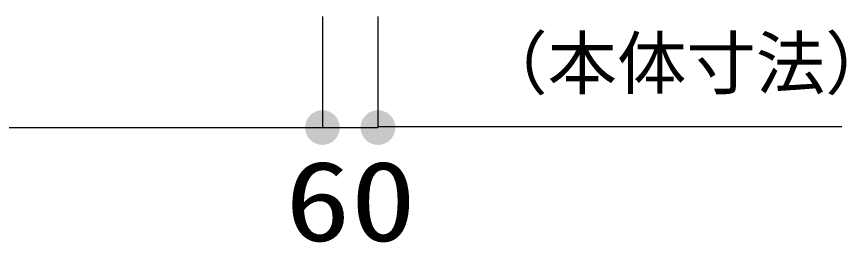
# Model space of a CAD drawing. Units: millimetres, scale not verified. Extents: x -8093 to 8093, y -5792 to 5792.
# Drawn here: x 218 to 1114, y -3675 to -3431 of the extents above; entities that cross this region are included whole.
import ezdxf
from ezdxf.enums import TextEntityAlignment as Align

# ---------------------------------------------------------------- set-up
doc = ezdxf.new("R2010")
doc.units = ezdxf.units.MM
doc.header["$LTSCALE"] = 30
doc.layers.add('0-4_00クル-フ-6寸法', color=132, linetype='Continuous', lineweight=25)
doc.styles.add('ＭＳ ゴシック', font='')
doc.styles.get('ＭＳ ゴシック').set_extended_font_data('MS Gothic')

msp = doc.modelspace()

# ---------------------------------------------------------------- linework, layer by layer
at = {"layer": '0-4_00クル-フ-6寸法', "color": 4}
for p, q in [((548.11, -3430.79), (548.11, -3550.79)), ((548.11, -3430.79), (548.11, -3550.79)), ((608.11, -3430.79), (608.11, -3550.79)), ((-351.89, -3550.79), (548.11, -3550.79)), ((548.11, -3550.79), (608.11, -3550.79)), ((608.11, -3549.72), (1109.53, -3549.72))]:
    msp.add_line(p, q, dxfattribs=at)
at = {"layer": '0-4_00クル-フ-6寸法'}
for points in [[(548.11, -3550.79), (540.13, -3533.82), (542.32, -3532.95)], [(548.11, -3550.79), (540.13, -3533.82), (542.32, -3532.95)], [(548.11, -3550.79), (542.32, -3532.95), (544.6, -3532.37)], [(548.11, -3550.79), (542.32, -3532.95), (544.6, -3532.37)], [(548.11, -3550.79), (544.6, -3532.37), (546.94, -3532.07)], [(548.11, -3550.79), (544.6, -3532.37), (546.94, -3532.07)], [(548.11, -3550.79), (546.94, -3532.07), (549.29, -3532.07)], [(548.11, -3550.79), (546.94, -3532.07), (549.29, -3532.07)], [(548.11, -3550.79), (549.29, -3532.07), (551.63, -3532.37)], [(548.11, -3550.79), (549.29, -3532.07), (551.63, -3532.37)], [(548.11, -3550.79), (551.63, -3532.37), (553.91, -3532.95)], [(548.11, -3550.79), (551.63, -3532.37), (553.91, -3532.95)], [(548.11, -3550.79), (553.91, -3532.95), (556.1, -3533.82)], [(548.11, -3550.79), (553.91, -3532.95), (556.1, -3533.82)], [(608.11, -3550.79), (600.13, -3533.82), (602.32, -3532.95)], [(608.11, -3550.79), (602.32, -3532.95), (604.6, -3532.37)], [(608.11, -3550.79), (604.6, -3532.37), (606.94, -3532.07)], [(608.11, -3550.79), (606.94, -3532.07), (609.29, -3532.07)], [(608.11, -3550.79), (609.29, -3532.07), (611.63, -3532.37)], [(608.11, -3550.79), (611.63, -3532.37), (613.91, -3532.95)], [(608.11, -3550.79), (613.91, -3532.95), (616.1, -3533.82)], [(548.11, -3550.79), (530.68, -3543.88), (531.68, -3541.75)], [(548.11, -3550.79), (530.68, -3543.88), (531.68, -3541.75)], [(548.11, -3550.79), (531.68, -3541.75), (532.95, -3539.76)], [(548.11, -3550.79), (531.68, -3541.75), (532.95, -3539.76)], [(548.11, -3550.79), (532.95, -3539.76), (534.45, -3537.95)], [(548.11, -3550.79), (532.95, -3539.76), (534.45, -3537.95)], [(548.11, -3550.79), (534.45, -3537.95), (536.16, -3536.34)], [(548.11, -3550.79), (534.45, -3537.95), (536.16, -3536.34)], [(548.11, -3550.79), (536.16, -3536.34), (538.07, -3534.95)], [(548.11, -3550.79), (536.16, -3536.34), (538.07, -3534.95)], [(548.11, -3550.79), (538.07, -3534.95), (540.13, -3533.82)], [(548.11, -3550.79), (538.07, -3534.95), (540.13, -3533.82)], [(548.11, -3550.79), (556.1, -3533.82), (558.16, -3534.95)], [(548.11, -3550.79), (556.1, -3533.82), (558.16, -3534.95)], [(548.11, -3550.79), (558.16, -3534.95), (560.07, -3536.34)], [(548.11, -3550.79), (558.16, -3534.95), (560.07, -3536.34)], [(548.11, -3550.79), (560.07, -3536.34), (561.78, -3537.95)], [(548.11, -3550.79), (560.07, -3536.34), (561.78, -3537.95)], [(548.11, -3550.79), (561.78, -3537.95), (563.28, -3539.76)], [(548.11, -3550.79), (561.78, -3537.95), (563.28, -3539.76)], [(548.11, -3550.79), (563.28, -3539.76), (564.55, -3541.75)], [(548.11, -3550.79), (563.28, -3539.76), (564.55, -3541.75)], [(548.11, -3550.79), (564.55, -3541.75), (565.55, -3543.88)], [(548.11, -3550.79), (564.55, -3541.75), (565.55, -3543.88)], [(608.11, -3550.79), (590.68, -3543.88), (591.68, -3541.75)], [(608.11, -3550.79), (591.68, -3541.75), (592.95, -3539.76)], [(608.11, -3550.79), (592.95, -3539.76), (594.45, -3537.95)], [(608.11, -3550.79), (594.45, -3537.95), (596.16, -3536.34)], [(608.11, -3550.79), (596.16, -3536.34), (598.07, -3534.95)], [(608.11, -3550.79), (598.07, -3534.95), (600.13, -3533.82)], [(608.11, -3550.79), (616.1, -3533.82), (618.16, -3534.95)], [(608.11, -3550.79), (618.16, -3534.95), (620.07, -3536.34)], [(608.11, -3550.79), (620.07, -3536.34), (621.78, -3537.95)], [(608.11, -3550.79), (621.78, -3537.95), (623.28, -3539.76)], [(608.11, -3550.79), (623.28, -3539.76), (624.55, -3541.75)], [(608.11, -3550.79), (624.55, -3541.75), (625.55, -3543.88)], [(548.11, -3550.79), (529.36, -3550.79), (529.51, -3548.44)], [(548.11, -3550.79), (529.36, -3550.79), (529.51, -3548.44)], [(548.11, -3550.79), (529.51, -3553.14), (529.36, -3550.79)], [(548.11, -3550.79), (529.51, -3553.14), (529.36, -3550.79)], [(548.11, -3550.79), (529.51, -3548.44), (529.95, -3546.12)], [(548.11, -3550.79), (529.51, -3548.44), (529.95, -3546.12)], [(548.11, -3550.79), (529.95, -3555.45), (529.51, -3553.14)], [(548.11, -3550.79), (529.95, -3555.45), (529.51, -3553.14)], [(548.11, -3550.79), (529.95, -3546.12), (530.68, -3543.88)], [(548.11, -3550.79), (529.95, -3546.12), (530.68, -3543.88)], [(548.11, -3550.79), (530.68, -3557.69), (529.95, -3555.45)], [(548.11, -3550.79), (530.68, -3557.69), (529.95, -3555.45)], [(548.11, -3550.79), (531.68, -3559.82), (530.68, -3557.69)], [(548.11, -3550.79), (531.68, -3559.82), (530.68, -3557.69)], [(548.11, -3550.79), (532.95, -3561.81), (531.68, -3559.82)], [(548.11, -3550.79), (532.95, -3561.81), (531.68, -3559.82)], [(548.11, -3550.79), (534.45, -3563.62), (532.95, -3561.81)], [(548.11, -3550.79), (534.45, -3563.62), (532.95, -3561.81)], [(548.11, -3550.79), (536.16, -3565.23), (534.45, -3563.62)], [(548.11, -3550.79), (536.16, -3565.23), (534.45, -3563.62)], [(548.11, -3550.79), (538.07, -3566.62), (536.16, -3565.23)], [(548.11, -3550.79), (538.07, -3566.62), (536.16, -3565.23)], [(548.11, -3550.79), (540.13, -3567.75), (538.07, -3566.62)], [(548.11, -3550.79), (540.13, -3567.75), (538.07, -3566.62)], [(548.11, -3550.79), (542.32, -3568.62), (540.13, -3567.75)], [(548.11, -3550.79), (542.32, -3568.62), (540.13, -3567.75)], [(548.11, -3550.79), (544.6, -3569.2), (542.32, -3568.62)], [(548.11, -3550.79), (544.6, -3569.2), (542.32, -3568.62)], [(548.11, -3550.79), (546.94, -3569.5), (544.6, -3569.2)], [(548.11, -3550.79), (546.94, -3569.5), (544.6, -3569.2)], [(548.11, -3550.79), (549.29, -3569.5), (546.94, -3569.5)], [(548.11, -3550.79), (549.29, -3569.5), (546.94, -3569.5)], [(548.11, -3550.79), (565.55, -3543.88), (566.28, -3546.12)], [(548.11, -3550.79), (565.55, -3543.88), (566.28, -3546.12)], [(548.11, -3550.79), (566.28, -3546.12), (566.72, -3548.44)], [(548.11, -3550.79), (566.28, -3546.12), (566.72, -3548.44)], [(548.11, -3550.79), (566.72, -3548.44), (566.86, -3550.79)], [(548.11, -3550.79), (566.72, -3548.44), (566.86, -3550.79)], [(548.11, -3550.79), (551.63, -3569.2), (549.29, -3569.5)], [(548.11, -3550.79), (553.91, -3568.62), (551.63, -3569.2)], [(548.11, -3550.79), (556.1, -3567.75), (553.91, -3568.62)], [(548.11, -3550.79), (558.16, -3566.62), (556.1, -3567.75)], [(548.11, -3550.79), (560.07, -3565.23), (558.16, -3566.62)], [(548.11, -3550.79), (561.78, -3563.62), (560.07, -3565.23)], [(548.11, -3550.79), (563.28, -3561.81), (561.78, -3563.62)], [(548.11, -3550.79), (564.55, -3559.82), (563.28, -3561.81)], [(548.11, -3550.79), (565.55, -3557.69), (564.55, -3559.82)], [(548.11, -3550.79), (566.28, -3555.45), (565.55, -3557.69)], [(548.11, -3550.79), (566.72, -3553.14), (566.28, -3555.45)], [(548.11, -3550.79), (566.86, -3550.79), (566.72, -3553.14)], [(548.11, -3550.79), (551.63, -3569.2), (549.29, -3569.5)], [(548.11, -3550.79), (553.91, -3568.62), (551.63, -3569.2)], [(548.11, -3550.79), (556.1, -3567.75), (553.91, -3568.62)], [(548.11, -3550.79), (558.16, -3566.62), (556.1, -3567.75)], [(548.11, -3550.79), (560.07, -3565.23), (558.16, -3566.62)], [(548.11, -3550.79), (561.78, -3563.62), (560.07, -3565.23)], [(548.11, -3550.79), (563.28, -3561.81), (561.78, -3563.62)], [(548.11, -3550.79), (564.55, -3559.82), (563.28, -3561.81)], [(548.11, -3550.79), (565.55, -3557.69), (564.55, -3559.82)], [(548.11, -3550.79), (566.28, -3555.45), (565.55, -3557.69)], [(548.11, -3550.79), (566.72, -3553.14), (566.28, -3555.45)], [(548.11, -3550.79), (566.86, -3550.79), (566.72, -3553.14)], [(608.11, -3550.79), (589.36, -3550.79), (589.51, -3548.44)], [(608.11, -3550.79), (589.51, -3553.14), (589.36, -3550.79)], [(608.11, -3550.79), (589.51, -3548.44), (589.95, -3546.12)], [(608.11, -3550.79), (589.95, -3555.45), (589.51, -3553.14)], [(608.11, -3550.79), (589.95, -3546.12), (590.68, -3543.88)], [(608.11, -3550.79), (590.68, -3557.69), (589.95, -3555.45)], [(608.11, -3550.79), (591.68, -3559.82), (590.68, -3557.69)], [(608.11, -3550.79), (592.95, -3561.81), (591.68, -3559.82)], [(608.11, -3550.79), (594.45, -3563.62), (592.95, -3561.81)], [(608.11, -3550.79), (596.16, -3565.23), (594.45, -3563.62)], [(608.11, -3550.79), (598.07, -3566.62), (596.16, -3565.23)], [(608.11, -3550.79), (600.13, -3567.75), (598.07, -3566.62)], [(608.11, -3550.79), (602.32, -3568.62), (600.13, -3567.75)], [(608.11, -3550.79), (604.6, -3569.2), (602.32, -3568.62)], [(608.11, -3550.79), (606.94, -3569.5), (604.6, -3569.2)], [(608.11, -3550.79), (609.29, -3569.5), (606.94, -3569.5)], [(608.11, -3550.79), (625.55, -3543.88), (626.28, -3546.12)], [(608.11, -3550.79), (626.28, -3546.12), (626.72, -3548.44)], [(608.11, -3550.79), (626.72, -3548.44), (626.86, -3550.79)], [(608.11, -3550.79), (611.63, -3569.2), (609.29, -3569.5)], [(608.11, -3550.79), (613.91, -3568.62), (611.63, -3569.2)], [(608.11, -3550.79), (616.1, -3567.75), (613.91, -3568.62)], [(608.11, -3550.79), (618.16, -3566.62), (616.1, -3567.75)], [(608.11, -3550.79), (620.07, -3565.23), (618.16, -3566.62)], [(608.11, -3550.79), (621.78, -3563.62), (620.07, -3565.23)], [(608.11, -3550.79), (623.28, -3561.81), (621.78, -3563.62)], [(608.11, -3550.79), (624.55, -3559.82), (623.28, -3561.81)], [(608.11, -3550.79), (625.55, -3557.69), (624.55, -3559.82)], [(608.11, -3550.79), (626.28, -3555.45), (625.55, -3557.69)], [(608.11, -3550.79), (626.72, -3553.14), (626.28, -3555.45)], [(608.11, -3550.79), (626.86, -3550.79), (626.72, -3553.14)]]:
    msp.add_solid(points, dxfattribs=at)

# ---------------------------------------------------------------- texts
at = {"layer": '0-4_00クル-フ-6寸法', "color": 4, "style": 'ＭＳ ゴシック'}
msp.add_text('（本体寸法）', height=54.99, dxfattribs=at).set_placement((716.47, -3525.23), align=Align.BOTTOM_LEFT)
at = {"layer": '0-4_00クル-フ-6寸法', "color": 3, "style": 'ＭＳ ゴシック', "width": 1.2}
msp.add_text('60', height=86.66, dxfattribs=at).set_placement((507.83, -3699.57), align=Align.BOTTOM_LEFT)

doc.saveas('drawing.dxf')
